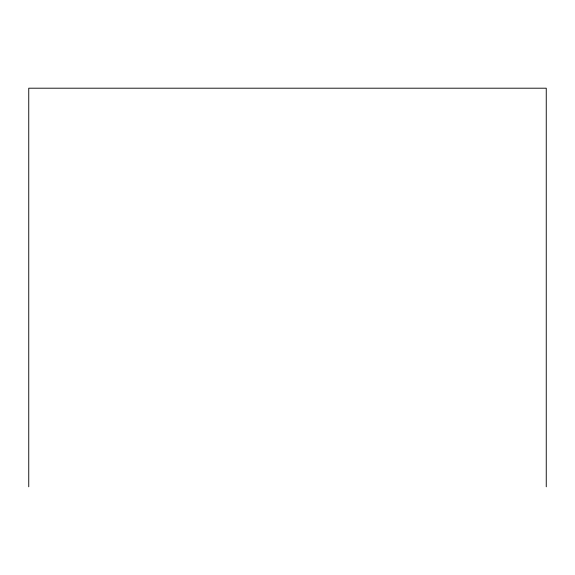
<?xml version="1.0" encoding="UTF-8"?>
<svg xmlns="http://www.w3.org/2000/svg" width="575" height="575" viewBox="0 0 575 575"><rect width="100%" height="100%" fill="white"/><g stroke="black" fill="none" stroke-linecap="round" stroke-linejoin="round"><path stroke-width="0.86" d="M546.25 486.802L546.25 88.198L28.75 88.198L28.75 486.802"/></g></svg>
